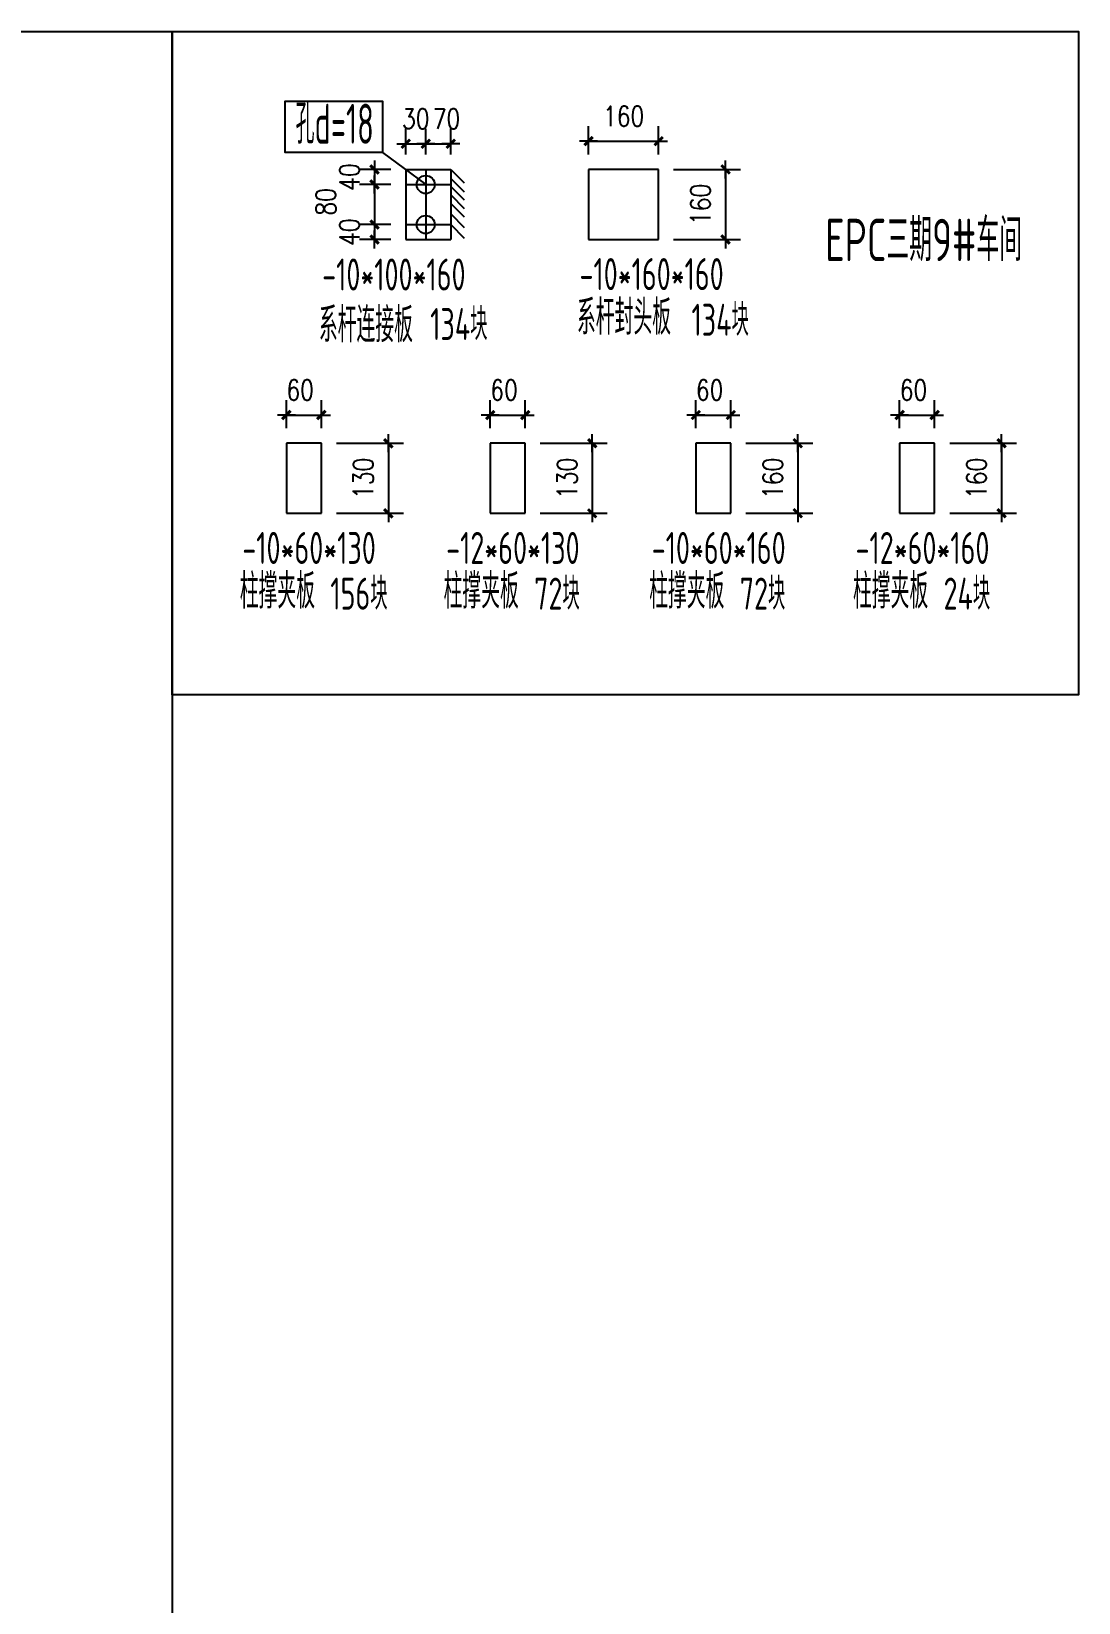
# Model space of a CAD drawing. Header units: millimetres. Extents: x 2451220 to 4527627, y -5186613 to -1639140.
# Drawn here: x 2564046 to 2568441, y -1732070 to -1725474 of the extents above; entities that cross this region are included whole.
import ezdxf
from ezdxf.enums import TextEntityAlignment as Align

# ---------------------------------------------------------------- set-up
doc = ezdxf.new("R2010")
doc.units = ezdxf.units.MM
doc.header["$LTSCALE"] = 1000
doc.layers.add('钢架', color=7, linetype='Continuous', lineweight=25)
doc.styles.add('DIM_FONT', font='simplex.shx', dxfattribs={"width": 0.8, "bigfont": 'hztxt.shx'})
doc.styles.add('hz', font='gbenor.shx', dxfattribs={"width": 0.75, "height": 100, "bigfont": 'gbcbig.shx'})

# ---------------------------------------------------------------- blocks, each defined once
blk = doc.blocks.new('_DIMX')
blk.add_line((-150, 0), (150, 0))
at = {"const_width": 50}
blk.add_lwpolyline([(-70, -70), (70, 70)], dxfattribs=at)

msp = doc.modelspace()

# ---------------------------------------------------------------- linework, layer by layer
at = {"color": 3}
for p, q in [((2565617, -1725991.2), (2565617, -1725883)), ((2565701, -1725991.2), (2565701, -1725883)), ((2565701, -1725991.2), (2565701, -1725883)), ((2565806, -1725991.2), (2565806, -1725883)), ((2566384.5, -1725990.6), (2566384.5, -1725872.1)), ((2566678.5, -1725990.6), (2566678.5, -1725872.1)), ((2565616.7, -1725946), (2565616.4, -1725946)), ((2565617, -1725946), (2565701, -1725946)), ((2565700.7, -1725946), (2565700.4, -1725946)), ((2565701, -1725946), (2565806, -1725946)), ((2565701.2, -1725946), (2565701.5, -1725946)), ((2565806.2, -1725946), (2565806.5, -1725946)), ((2566384.7, -1725935.1), (2566678.2, -1725935.1)), ((2565554, -1726054.2), (2565422.9, -1726054.2)), ((2565485.9, -1726054), (2565485.9, -1726053.7)), ((2565485.9, -1726054.2), (2565485.9, -1726117.2)), ((2566741.5, -1726053.6), (2567022.3, -1726053.6)), ((2566959.3, -1726053.9), (2566959.3, -1726347.4)), ((2565554, -1726117.2), (2565422.9, -1726117.2)), ((2565554, -1726117.2), (2565422.9, -1726117.2)), ((2565485.9, -1726117.5), (2565485.9, -1726117.7)), ((2565485.9, -1726117.5), (2565485.9, -1726285)), ((2565554, -1726285.2), (2565422.9, -1726285.2)), ((2565554, -1726285.2), (2565422.9, -1726285.2)), ((2565485.9, -1726285), (2565485.9, -1726284.7)), ((2565485.9, -1726285.2), (2565485.9, -1726348.2)), ((2565554, -1726348.2), (2565422.9, -1726348.2)), ((2565485.9, -1726348.5), (2565485.9, -1726348.7)), ((2566741.5, -1726347.6), (2567022.3, -1726347.6)), ((2565116.1, -1727140.3), (2565116.1, -1727021.7)), ((2565263.1, -1727140.3), (2565263.1, -1727021.7)), ((2565971.6, -1727140.3), (2565971.6, -1727021.7)), ((2566118.6, -1727140.3), (2566118.6, -1727021.7)), ((2566834.5, -1727140.3), (2566834.5, -1727021.7)), ((2566981.5, -1727140.3), (2566981.5, -1727021.7)), ((2567690, -1727140.3), (2567690, -1727021.7)), ((2567837, -1727140.3), (2567837, -1727021.7)), ((2565116.1, -1727084.7), (2565262.9, -1727084.7)), ((2565971.6, -1727084.7), (2566118.4, -1727084.7)), ((2566834.5, -1727084.7), (2566981.3, -1727084.7)), ((2567690, -1727084.7), (2567836.7, -1727084.7)), ((2565326.1, -1727203.3), (2565607, -1727203.3)), ((2565544, -1727203.5), (2565544, -1727497)), ((2566181.6, -1727203.3), (2566462.5, -1727203.3)), ((2566399.5, -1727203.5), (2566399.5, -1727497)), ((2567044.5, -1727203.3), (2567325.4, -1727203.3)), ((2567262.4, -1727203.5), (2567262.4, -1727497)), ((2567900, -1727203.3), (2568180.9, -1727203.3)), ((2568117.9, -1727203.5), (2568117.9, -1727497)), ((2565326.1, -1727497.3), (2565607, -1727497.3)), ((2566181.6, -1727497.3), (2566462.5, -1727497.3)), ((2567044.5, -1727497.3), (2567325.4, -1727497.3)), ((2567900, -1727497.3), (2568180.9, -1727497.3))]:
    msp.add_line(p, q, dxfattribs=at)
msp.add_line((2565519.2, -1725983.2), (2565701, -1726117.2))
at = {"color": 1}
for p, q in [((2565617, -1726054.2), (2565617, -1726348.2)), ((2565617, -1726054.2), (2565806, -1726054.2)), ((2565701, -1726054.2), (2565701, -1726348.2)), ((2565806, -1726054.2), (2565806, -1726348.2)), ((2565806, -1726054.2), (2565862.1, -1726110.6)), ((2565806, -1726091.3), (2565862.1, -1726147.7)), ((2566384.5, -1726053.6), (2566384.5, -1726347.6)), ((2566678.5, -1726053.6), (2566384.5, -1726053.6)), ((2566678.5, -1726347.6), (2566678.5, -1726053.6)), ((2565617, -1726117.2), (2565806, -1726117.2)), ((2565806, -1726125.2), (2565862.1, -1726181.5)), ((2565806, -1726160.9), (2565862.1, -1726217.2)), ((2565806, -1726197.1), (2565862.1, -1726253.4)), ((2565617, -1726285.2), (2565806, -1726285.2)), ((2565806, -1726240.6), (2565862.1, -1726297)), ((2565806, -1726285.2), (2565862.1, -1726341.6)), ((2565617, -1726348.2), (2565806, -1726348.2)), ((2566384.5, -1726347.6), (2566678.5, -1726347.6)), ((2565116.1, -1727203.3), (2565116.1, -1727497.3)), ((2565263.1, -1727203.3), (2565116.1, -1727203.3)), ((2565263.1, -1727497.3), (2565263.1, -1727203.3)), ((2565971.6, -1727203.3), (2565971.6, -1727497.3)), ((2566118.6, -1727203.3), (2565971.6, -1727203.3)), ((2566118.6, -1727497.3), (2566118.6, -1727203.3)), ((2566834.5, -1727203.3), (2566834.5, -1727497.3)), ((2566981.5, -1727203.3), (2566834.5, -1727203.3)), ((2566981.5, -1727497.3), (2566981.5, -1727203.3)), ((2567690, -1727203.3), (2567690, -1727497.3)), ((2567837, -1727203.3), (2567690, -1727203.3)), ((2567837, -1727497.3), (2567837, -1727203.3)), ((2565116.1, -1727497.3), (2565263.1, -1727497.3)), ((2565971.6, -1727497.3), (2566118.6, -1727497.3)), ((2566834.5, -1727497.3), (2566981.5, -1727497.3)), ((2567690, -1727497.3), (2567837, -1727497.3))]:
    msp.add_line(p, q, dxfattribs=at)
for points in [[(2545883.9, -1725474.3), (2564636.6, -1725474.3), (2564636.6, -1738493.1), (2545883.9, -1738493.1)], [(2564636.6, -1725474.3), (2568441, -1725474.3), (2568441, -1728259.2), (2564636.6, -1728259.2)], [(2565519.2, -1725983.2), (2565110.9, -1725983.2), (2565110.9, -1725767.5), (2565519.2, -1725767.5)]]:
    msp.add_lwpolyline(points, close=True)
for centre in [(2565701, -1726117.2), (2565701, -1726285.2)]:
    msp.add_circle(centre, 37.8, dxfattribs=at)

# ---------------------------------------------------------------- block references
at = {"color": 3, "xscale": 0.2520000003278255, "yscale": 0.2519999998621643, "zscale": 0.252}
for p in [(2565617, -1725946), (2565701, -1725946), (2566678.5, -1725935.1), (2565263.1, -1727084.7), (2566118.6, -1727084.7), (2566981.5, -1727084.7), (2567837, -1727084.7)]:
    msp.add_blockref('_DIMX', p, dxfattribs=at)
at = {"color": 3, "yscale": 0.2519999998621643, "zscale": 0.252}
for p, xscale, rotation in [((2565701, -1725946), 0.2520000003278255, 180), ((2565806, -1725946), 0.2520000003278255, 180), ((2566384.5, -1725935.1), 0.2520000003278255, 180), ((2565485.9, -1726054.2), 0.2519999998621643, 270), ((2566959.3, -1726053.6), 0.2519999998621643, 90), ((2565485.9, -1726117.2), 0.2519999998621643, 90), ((2565485.9, -1726117.2), 0.2519999998621643, 90), ((2565485.9, -1726285.2), 0.2519999998621643, 270), ((2565485.9, -1726285.2), 0.2519999998621643, 270), ((2565485.9, -1726348.2), 0.2519999998621643, 90), ((2566959.3, -1726347.6), 0.2519999998621643, 270), ((2565116.1, -1727084.7), 0.2520000003278255, 180), ((2565971.6, -1727084.7), 0.2520000003278255, 180), ((2566834.5, -1727084.7), 0.2520000003278255, 180), ((2567690, -1727084.7), 0.2520000003278255, 180), ((2565544, -1727203.3), 0.2519999998621643, 90), ((2566399.5, -1727203.3), 0.2519999998621643, 90), ((2567262.4, -1727203.3), 0.2519999998621643, 90), ((2568117.9, -1727203.3), 0.2519999998621643, 90), ((2565544, -1727497.3), 0.2519999998621643, 270), ((2566399.5, -1727497.3), 0.2519999998621643, 270), ((2567262.4, -1727497.3), 0.2519999998621643, 270), ((2568117.9, -1727497.3), 0.2519999998621643, 270)]:
    msp.add_blockref('_DIMX', p, dxfattribs=dict(at, xscale=xscale, rotation=rotation))

# ---------------------------------------------------------------- texts
at = {"color": 7, "char_height": 84, "attachment_point": 5, "style": 'DIM_FONT'}
for s, insert in [('\\A1;30', (2565659, -1725841)), ('\\A1;70', (2565788.1, -1725841)), ('\\A1;160', (2566531.5, -1725830.1)), ('\\A1;60', (2565174.1, -1726979.7)), ('\\A1;60', (2566029.6, -1726979.7)), ('\\A1;60', (2566892.5, -1726979.7)), ('\\A1;60', (2567748, -1726979.7))]:
    msp.add_mtext(s, dxfattribs=dict(at, insert=insert))
at = {"color": 7, "char_height": 84, "attachment_point": 5, "rotation": 90, "style": 'DIM_FONT'}
for s, insert in [('\\A1;40', (2565380.9, -1726085.7)), ('\\A1;80', (2565282.1, -1726190.1)), ('\\A1;160', (2566854.3, -1726200.6)), ('\\A1;40', (2565380.9, -1726316.7)), ('\\A1;130', (2565439, -1727350.3)), ('\\A1;130', (2566294.5, -1727350.3)), ('\\A1;160', (2567157.4, -1727350.3)), ('\\A1;160', (2568012.9, -1727350.3))]:
    msp.add_mtext(s, dxfattribs=dict(at, insert=insert))
at = {"layer": '钢架', "lineweight": 13, "style": 'hz', "width": 0.705575}
msp.add_text('孔d=18', height=168, dxfattribs=at).set_placement((2565155.1, -1725946.1), (2565483.4, -1725946.1), align=Align.FIT)
at = {"layer": '钢架', "lineweight": -3, "style": 'hz', "width": 0.75}
for s, height, p in [('-10*100*160', 134.4, (2565266.4, -1726562.1)), ('-10*160*160', 134.4, (2566346.5, -1726560.3)), ('系杆连接板', 146.23, (2565252.5, -1726779.4)), ('134块', 134.4, (2565719.7, -1726770)), ('系杆封头板', 146.23, (2566335.7, -1726747.6)), ('134块', 134.4, (2566816.5, -1726752.1)), ('-10*60*130', 134.4, (2564931.2, -1727710)), ('-12*60*130', 134.4, (2565786.7, -1727710)), ('-10*60*160', 134.4, (2566649.6, -1727710)), ('-12*60*160', 134.4, (2567505, -1727710)), ('柱撑夹板', 146.23, (2564920.4, -1727897.2)), ('柱撑夹板', 146.23, (2565775.8, -1727897.2)), ('柱撑夹板', 146.23, (2566638.8, -1727897.2)), ('柱撑夹板', 146.23, (2567494.2, -1727897.2)), ('156块', 134.4, (2565300.5, -1727901.8)), ('72块', 134.4, (2566155.9, -1727901.8)), ('72块', 134.4, (2567018.8, -1727901.8)), ('24块', 134.4, (2567874.3, -1727901.8))]:
    msp.add_text(s, height=height, dxfattribs=at).set_placement(p)
at = {"layer": '钢架', "lineweight": 13, "insert": (2567377.6, -1726260.9), "char_height": 177.81, "width": 1290.733, "attachment_point": 1, "style": 'hz'}
msp.add_mtext('EPC三期9#车间', dxfattribs=at)

doc.saveas('drawing.dxf')
